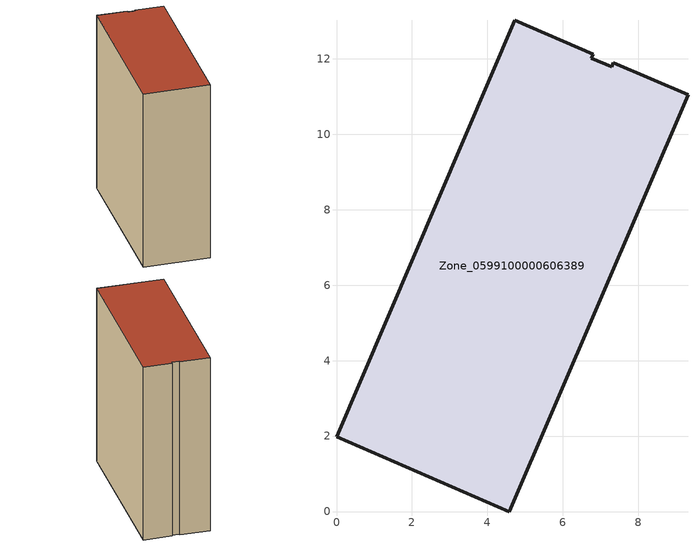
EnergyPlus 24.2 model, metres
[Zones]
Zone_0599100000606389
 floor ground (C_G): 0,1.98 4.73,13.02 6.8,12.13 6.75,12.02 7.29,11.79 7.34,11.9 9.32,11.05 4.58,0 z0.51
 wall outside (C_F): 4.73,13.02 0,1.98 4.58,0 9.32,11.05 7.34,11.9 7.29,11.79 6.75,12.02 6.8,12.13 4.73,13.02 z0.51:14.78
 roof outside (C_R): 9.32,11.05 7.34,11.9 7.29,11.79 6.75,12.02 6.8,12.13 4.73,13.02 0,1.98 4.58,0 z14.78
[BUILDING]
Pand.0599100000606389: North Axis=0; Terrain=City; Loads Convergence Tolerance Value=0.04; Temperature Convergence Tolerance Value=0.4; Solar Distribution=FullExterior; Maximum Number of Warmup Days=25; Minimum Number of Warmup Days=1
[Site:Location]
Rotterdam.The.Hague.AP_ZH_NLD Design_Conditions: Latitude=51.96; Longitude=4.45; Time Zone=1; Elevation=-4.5
[SITE:GROUNDTEMPERATURE:BUILDINGSURFACE]
18, 18, 18, 18, 18, 18, 18, 18, 18, 18, 18, 18
[MATERIAL] Thermal Absorptance=0.9; Solar Absorptance=0.7; Visible Absorptance=0.7
Name | Roughness | Thickness | Conductivity | Density | Specific Heat
G.TI.1946 | MediumSmooth | 0.15 | 1 | 540 | 1210
F.TI.1946 | Rough | 0.3 | 0.857143 | 1920 | 840
R.TI.1946 | MediumRough | 0.2 | 0.1 | 1500 | 1000
[CONSTRUCTION]
C_G: G.TI.1946
C_F: F.TI.1946
C_R: R.TI.1946
[ZONE]
Zone_0599100000606389: Type=1; Multiplier=1; Ceiling Height=Autocalculate; Volume=Autocalculate; Floor Area=autocalculate; Part of Total Floor Area=Yes
[ZONEINFILTRATION:DESIGNFLOWRATE]
Infil_Zone_0599100000606389: Zone or ZoneList or Space or SpaceList=Zone_0599100000606389; Schedule=AlwaysOn; Design Flow Rate Calculation Method=Flow/Area; Flow Rate per Floor Area=0.003; Constant Term Coefficient=1; Temperature Term Coefficient=0; Velocity Term Coefficient=0; Velocity Squared Term Coefficient=0
[HVACTEMPLATE:ZONE:IDEALLOADSAIRSYSTEM]
Zone_0599100000606389: Maximum Heating Supply Air Temperature=50; Minimum Cooling Supply Air Temperature=13; Maximum Heating Supply Air Humidity Ratio=0.0156; Minimum Cooling Supply Air Humidity Ratio=0.0077; Heating Limit=NoLimit; Cooling Limit=NoLimit; Dehumidification Control Type=ConstantSensibleHeatRatio; Cooling Sensible Heat Ratio=0.7; Dehumidification Setpoint=60; Humidification Control Type=None; Humidification Setpoint=30; Outdoor Air Method=None; Outdoor Air Flow Rate per Person=0.00944; Outdoor Air Flow Rate per Zone Floor Area=0; Outdoor Air Flow Rate per Zone=0; Demand Controlled Ventilation Type=None; Outdoor Air Economizer Type=NoEconomizer; Heat Recovery Type=None; Sensible Heat Recovery Effectiveness=0.7; Latent Heat Recovery Effectiveness=0.65
[ZONECONTROL:THERMOSTAT]
ThermostatControl_Zone_0599100000606389: Zone or ZoneList=Zone_0599100000606389; Control Type Schedule=DualSetpointControlType; Control 1=Thermostat_Zone_0599100000606389; Temperature Difference Between Cutout And Setpoint=0
[THERMOSTATSETPOINT:DUALSETPOINT]
Thermostat_Zone_0599100000606389: Heating Setpoint Temperature Schedule=HeatingSetpoint_Zone_0599100000606389; Cooling Setpoint Temperature Schedule=CoolingSetpoint_Zone_0599100000606389
[SCHEDULE:COMPACT]
HeatingSetpoint_Zone_0599100000606389: Through: 12/31, For: AllDays, Until: 24:00, 21
CoolingSetpoint_Zone_0599100000606389: Through: 12/31, For: AllDays, Until: 24:00, 24
DualSetpointControlType: Through: 12/31, For: AllDays, Until: 24:00, 4
AlwaysOn: Through: 12/31, For: AllDays, Until: 24:00, 1
